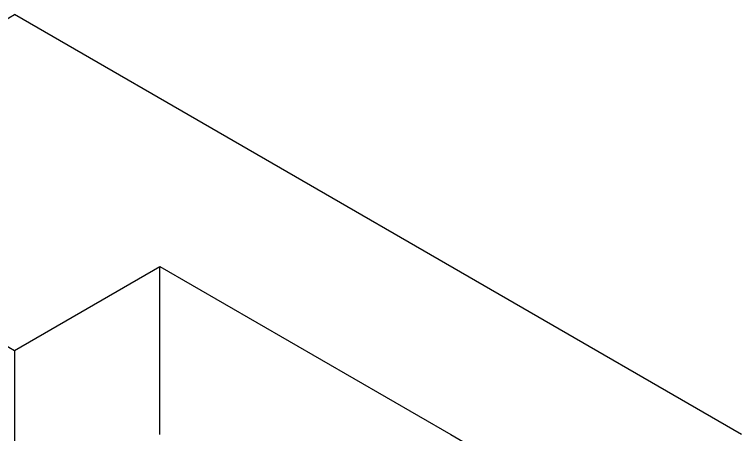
# Model space of a CAD drawing. Header units: millimetres. Extents: x 18 to 350, y -137 to 143.
# Drawn here: x 95.9 to 182.5, y 92.8 to 142.8 of the extents above; entities that cross this region are included whole.
import ezdxf

# ---------------------------------------------------------------- set-up
doc = ezdxf.new("R2010")
doc.units = ezdxf.units.MM
doc.header["$MEASUREMENT"] = 0

msp = doc.modelspace()

# ---------------------------------------------------------------- linework, layer by layer
for p, q in [((61.23513, 122.84688), (95.87615, 142.84688)), ((182.47869, 92.84688), (95.87615, 142.84688)), ((61.23513, 122.84688), (95.87615, 102.84688)), ((95.87615, 102.84688), (113.19665, 112.84688)), ((113.19665, 112.84688), (147.83767, 92.84688)), ((113.19665, 92.84688), (113.19665, 112.84688)), ((95.87615, 102.84688), (95.87615, 82.84688)), ((147.83767, 92.84688), (165.15818, 82.84688))]:
    msp.add_line(p, q)

doc.saveas('drawing.dxf')
